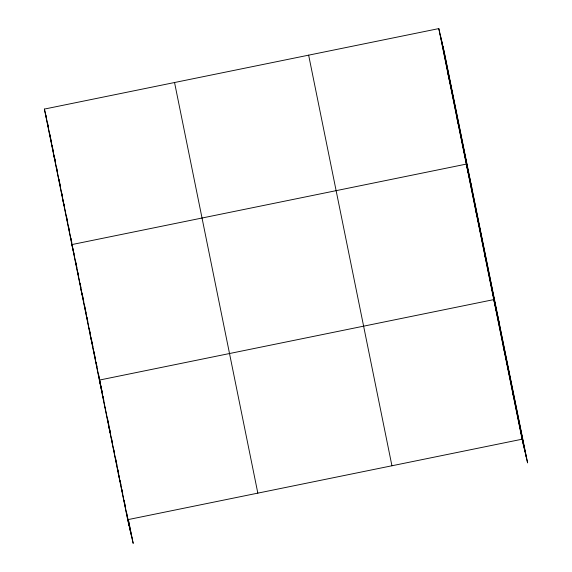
<?xml version="1.0" encoding="UTF-8"?>
<svg xmlns="http://www.w3.org/2000/svg" width="572" height="572" viewBox="0 0 572 572"><rect width="100%" height="100%" fill="white"/><g stroke="black" fill="none" stroke-linecap="round" stroke-linejoin="round"><path stroke-width="0.86" d="M128.3 519.269L133.197 543.4L127.678 519.691L44.387 109.08L438.803 28.6L444.322 52.309L527.613 462.92L522.093 439.21L438.803 28.6M127.678 519.691L522.093 439.21M447.969 73.767L449.342 79.68M457.128 118.933L458.501 124.846M471.807 187.809L466.287 164.1L71.872 244.58L74.031 253.846M475.454 209.266L476.826 215.179M484.613 254.44L485.993 260.346M499.292 323.316L493.779 299.606L99.364 380.087L102.102 391.87L100.693 384.92M503.217 346.139L504.59 352.052M512.655 392.678L514.028 398.591M44.387 109.08L46.546 118.347M53.553 154.247L54.926 160.16M62.713 199.413L64.085 205.327M81.038 289.747L82.411 295.66M90.197 334.913L91.577 340.826M108.802 426.619L110.174 432.532M118.24 473.158L119.612 479.064M442.957 46.432L526.247 457.049M441.548 40.383L524.839 451.001M440.183 34.513L523.473 445.123M308.644 55.155L391.934 465.772M174.546 82.518L257.836 493.136M128.157 519.433L131.832 537.53M47.483 122.601L48.363 126.941M49.771 133.891L51.709 143.45M52.066 145.188L53.475 152.131M54.354 156.478L55.234 160.818M56.642 167.768L57.529 172.115M58.937 179.057L60.346 186.007M61.755 192.957L62.634 197.304M64.043 204.247L64.4 205.984M66.338 215.544L67.746 222.494M68.626 226.834L69.505 231.174M70.914 238.124L71.8 242.471M73.209 249.421L73.559 251.151M75.497 260.71L76.905 267.66M77.785 272L78.671 276.34M80.08 283.29L80.959 287.637M82.368 294.587L83.777 301.53M84.663 305.877L86.072 312.827M86.951 317.167L87.831 321.514M89.239 328.457L90.119 332.804M91.534 339.754L92.943 346.703M93.822 351.044L95.231 357.993M96.11 362.333L96.99 366.681M98.405 373.63L100.343 383.183M102.974 396.174L103.854 400.486M105.248 407.378L105.598 409.102M107.522 418.582L108.923 425.475M109.273 427.198L110.668 434.098M111.54 438.402L112.419 442.714M113.814 449.606L114.164 451.329M115.565 458.222L116.96 465.122M117.832 469.426L118.711 473.738M120.106 480.63L120.985 484.942M121.857 489.246L122.73 493.557M124.131 500.45L125.525 507.35M126.398 511.654L127.277 515.965M127.627 517.689L130.423 531.474M45.767 114.993L129.058 525.604"/></g></svg>
